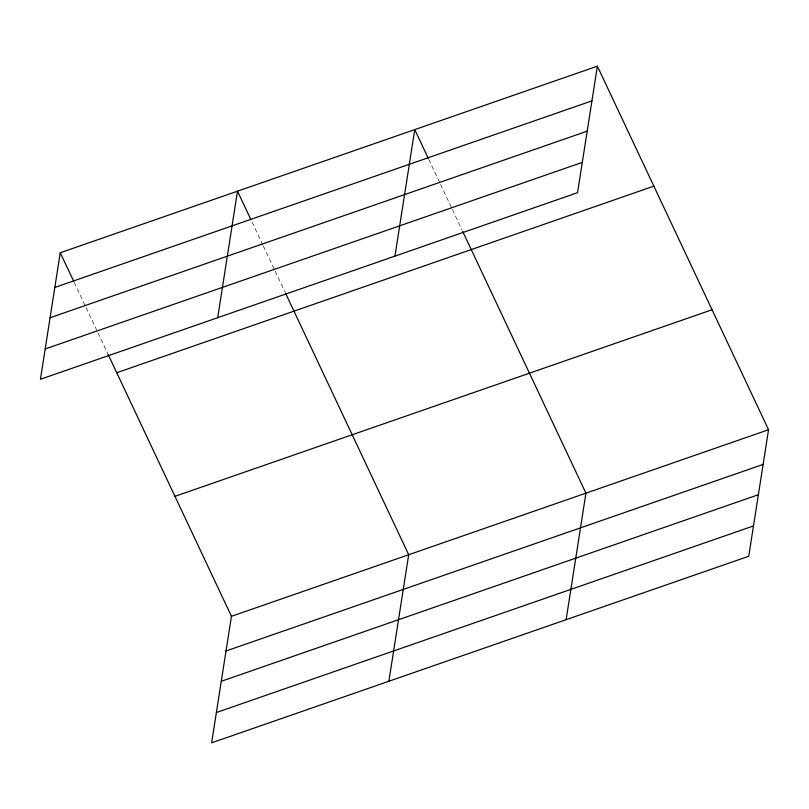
<?xml version="1.0" encoding="UTF-8"?>
<svg xmlns="http://www.w3.org/2000/svg" width="809" height="809" viewBox="0 0 809 809"><rect width="100%" height="100%" fill="white"/><g stroke="black" fill="none" stroke-linecap="round" stroke-linejoin="round"><path stroke-width="0.61" stroke-dasharray="4.04 3.03" d="M428.74 159.322L440.035 183.309M440.571 184.452L451.877 208.449M452.413 209.592L462.101 230.16M252.034 222.03L262.794 244.884M263.329 246.027L274.625 270.024M275.171 271.167L284.849 291.736M74.246 282.462L85.552 306.459M86.088 307.602L97.383 331.599M97.919 332.742L108.143 354.443"/><path stroke-width="1.21" d="M60.26 252.752L40.45 379.269L577.555 192.694L597.366 66.176L60.26 252.752L73.71 281.32M217.692 317.704L237.502 191.187L250.962 219.745M108.143 354.443L231.445 616.306L211.634 742.824L748.74 556.248L768.55 429.731L597.366 66.176M394.944 256.129L414.754 129.612L428.204 158.18M388.876 681.259L408.687 554.741L285.385 292.878M566.118 619.684L585.938 493.166L462.637 231.303M54.83 287.448L591.935 100.862M50.087 317.745L587.192 131.169M45.193 348.972L582.298 162.387M116.749 372.727L653.854 186.151M174.956 496.332L712.062 309.756M231.445 616.306L768.55 429.731M226.014 650.992L763.12 464.417M221.262 681.299L758.377 494.724M216.377 712.527L753.482 525.941"/></g></svg>
